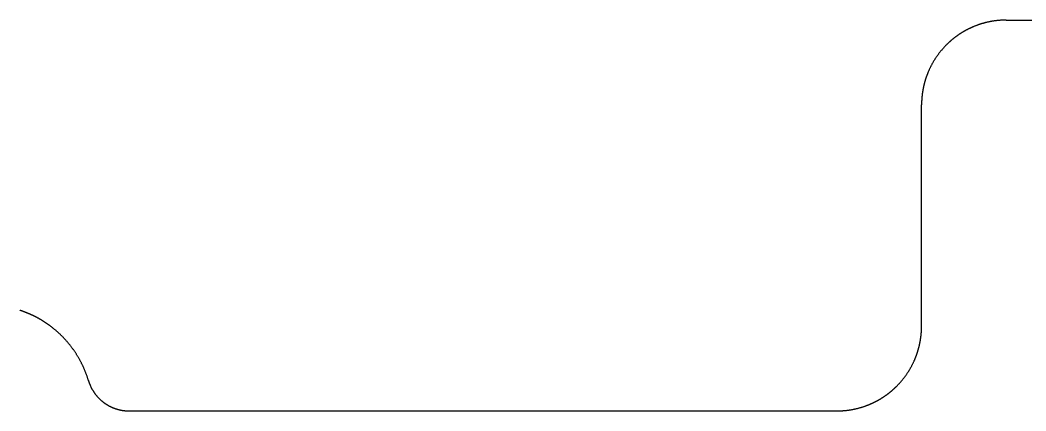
# Model space of a CAD drawing. Header units: millimetres. Extents: x -10 to 277, y -95 to 18.
# Drawn here: x 13.84 to 37.59, y -95.23 to -85.99 of the extents above; entities that cross this region are included whole.
import ezdxf

# ---------------------------------------------------------------- set-up
doc = ezdxf.new("R2010")
doc.units = ezdxf.units.MM
doc.header["$MEASUREMENT"] = 0
doc.layers.add('Edge.Cuts', color=53, linetype='CONTINUOUS')

msp = doc.modelspace()

# ---------------------------------------------------------------- linework, layer by layer
at = {"layer": 'Edge.Cuts', "linetype": 'Continuous'}
for p, q in [((36.268315, -86.187377), (36.262603, -86.190096)), ((36.274035, -86.184677), (36.268315, -86.187377)), ((36.279764, -86.181994), (36.274035, -86.184677)), ((36.285501, -86.17933), (36.279764, -86.181994)), ((36.291247, -86.176684), (36.285501, -86.17933)), ((36.297001, -86.174056), (36.291247, -86.176684)), ((36.302763, -86.171446), (36.297001, -86.174056)), ((36.308534, -86.168854), (36.302763, -86.171446)), ((36.314312, -86.166281), (36.308534, -86.168854)), ((36.320099, -86.163726), (36.314312, -86.166281)), ((36.325894, -86.161189), (36.320099, -86.163726)), ((36.331697, -86.158671), (36.325894, -86.161189)), ((36.337508, -86.156171), (36.331697, -86.158671)), ((36.343326, -86.153689), (36.337508, -86.156171)), ((36.349153, -86.151226), (36.343326, -86.153689)), ((36.354987, -86.148781), (36.349153, -86.151226)), ((36.360829, -86.146355), (36.354987, -86.148781)), ((36.372535, -86.141558), (36.360829, -86.146355)), ((36.384272, -86.136835), (36.372535, -86.141558)), ((36.396038, -86.132186), (36.384272, -86.136835)), ((36.407833, -86.127612), (36.396038, -86.132186)), ((36.419656, -86.123113), (36.407833, -86.127612)), ((36.431508, -86.118688), (36.419656, -86.123113)), ((36.443387, -86.114339), (36.431508, -86.118688)), ((36.455294, -86.110065), (36.443387, -86.114339)), ((36.467227, -86.105866), (36.455294, -86.110065)), ((36.479186, -86.101743), (36.467227, -86.105866)), ((36.491171, -86.097696), (36.479186, -86.101743)), ((36.503181, -86.093725), (36.491171, -86.097696)), ((36.515215, -86.089829), (36.503181, -86.093725)), ((36.527274, -86.08601), (36.515215, -86.089829)), ((36.539356, -86.082268), (36.527274, -86.08601)), ((36.551462, -86.078602), (36.539356, -86.082268)), ((36.56359, -86.075013), (36.551462, -86.078602)), ((36.575741, -86.0715), (36.56359, -86.075013)), ((36.587913, -86.068065), (36.575741, -86.0715)), ((36.600106, -86.064706), (36.587913, -86.068065)), ((36.61232, -86.061425), (36.600106, -86.064706)), ((36.624554, -86.058221), (36.61232, -86.061425)), ((36.636809, -86.055095), (36.624554, -86.058221)), ((36.649082, -86.052047), (36.636809, -86.055095)), ((36.661374, -86.049076), (36.649082, -86.052047)), ((36.673684, -86.046183), (36.661374, -86.049076)), ((36.686012, -86.043368), (36.673684, -86.046183)), ((36.698358, -86.040631), (36.686012, -86.043368)), ((36.71072, -86.037972), (36.698358, -86.040631)), ((36.723098, -86.035392), (36.71072, -86.037972)), ((36.735493, -86.03289), (36.723098, -86.035392)), ((36.747902, -86.030466), (36.735493, -86.03289)), ((36.760327, -86.028121), (36.747902, -86.030466)), ((36.772766, -86.025855), (36.760327, -86.028121)), ((36.785219, -86.023667), (36.772766, -86.025855)), ((36.797685, -86.021559), (36.785219, -86.023667)), ((36.810164, -86.019529), (36.797685, -86.021559)), ((36.822656, -86.017578), (36.810164, -86.019529)), ((36.83516, -86.015706), (36.822656, -86.017578)), ((36.847675, -86.013914), (36.83516, -86.015706)), ((36.860202, -86.0122), (36.847675, -86.013914)), ((36.872739, -86.010566), (36.860202, -86.0122)), ((36.885286, -86.009011), (36.872739, -86.010566)), ((36.897843, -86.007536), (36.885286, -86.009011)), ((36.910408, -86.00614), (36.897843, -86.007536)), ((36.922983, -86.004823), (36.910408, -86.00614)), ((36.935566, -86.003586), (36.922983, -86.004823)), ((36.948157, -86.002429), (36.935566, -86.003586)), ((36.960755, -86.001351), (36.948157, -86.002429)), ((36.97336, -86.000353), (36.960755, -86.001351)), ((36.985972, -85.999434), (36.97336, -86.000353)), ((36.99859, -85.998596), (36.985972, -85.999434)), ((37.011213, -85.997837), (36.99859, -85.998596)), ((37.023841, -85.997158), (37.011213, -85.997837)), ((37.036474, -85.996558), (37.023841, -85.997158)), ((37.049111, -85.996039), (37.036474, -85.996558)), ((37.061752, -85.995599), (37.049111, -85.996039)), ((37.074397, -85.99524), (37.061752, -85.995599)), ((37.087044, -85.99496), (37.074397, -85.99524)), ((37.099694, -85.99476), (37.087044, -85.99496)), ((37.112346, -85.99464), (37.099694, -85.99476)), ((37.125, -85.9946), (37.112346, -85.99464)), ((37.125, -85.9946), (39.7085, -85.9946)), ((35.88744, -86.423485), (35.882477, -86.427407)), ((35.892414, -86.419579), (35.88744, -86.423485)), ((35.897401, -86.415689), (35.892414, -86.419579)), ((35.902399, -86.411815), (35.897401, -86.415689)), ((35.907411, -86.407956), (35.902399, -86.411815)), ((35.912434, -86.404114), (35.907411, -86.407956)), ((35.917469, -86.400287), (35.912434, -86.404114)), ((35.922516, -86.396477), (35.917469, -86.400287)), ((35.927576, -86.392682), (35.922516, -86.396477)), ((35.932647, -86.388904), (35.927576, -86.392682)), ((35.937731, -86.385141), (35.932647, -86.388904)), ((35.942826, -86.381395), (35.937731, -86.385141)), ((35.947933, -86.377664), (35.942826, -86.381395)), ((35.953052, -86.37395), (35.947933, -86.377664)), ((35.958183, -86.370252), (35.953052, -86.37395)), ((35.963324, -86.366571), (35.958183, -86.370252)), ((35.968479, -86.362905), (35.963324, -86.366571)), ((35.973644, -86.359257), (35.968479, -86.362905)), ((35.978821, -86.355624), (35.973644, -86.359257)), ((35.984009, -86.352008), (35.978821, -86.355624)), ((35.989209, -86.348408), (35.984009, -86.352008)), ((35.99442, -86.344825), (35.989209, -86.348408)), ((35.999643, -86.341257), (35.99442, -86.344825)), ((36.004876, -86.337707), (35.999643, -86.341257)), ((36.010121, -86.334173), (36.004876, -86.337707)), ((36.015377, -86.330656), (36.010121, -86.334173)), ((36.020645, -86.327156), (36.015377, -86.330656)), ((36.025923, -86.323672), (36.020645, -86.327156)), ((36.031213, -86.320204), (36.025923, -86.323672)), ((36.036513, -86.316754), (36.031213, -86.320204)), ((36.041824, -86.31332), (36.036513, -86.316754)), ((36.047146, -86.309904), (36.041824, -86.31332)), ((36.052479, -86.306503), (36.047146, -86.309904)), ((36.057822, -86.30312), (36.052479, -86.306503)), ((36.063177, -86.299754), (36.057822, -86.30312)), ((36.068542, -86.296405), (36.063177, -86.299754)), ((36.073918, -86.293072), (36.068542, -86.296405)), ((36.079304, -86.289757), (36.073918, -86.293072)), ((36.084701, -86.286458), (36.079304, -86.289757)), ((36.090107, -86.283177), (36.084701, -86.286458)), ((36.095525, -86.279913), (36.090107, -86.283177)), ((36.100953, -86.276666), (36.095525, -86.279913)), ((36.106391, -86.273436), (36.100953, -86.276666)), ((36.111839, -86.270224), (36.106391, -86.273436)), ((36.117298, -86.267028), (36.111839, -86.270224)), ((36.122766, -86.26385), (36.117298, -86.267028)), ((36.128245, -86.260689), (36.122766, -86.26385)), ((36.133733, -86.257545), (36.128245, -86.260689)), ((36.139232, -86.254419), (36.133733, -86.257545)), ((36.14474, -86.25131), (36.139232, -86.254419)), ((36.150259, -86.248219), (36.14474, -86.25131)), ((36.155787, -86.245145), (36.150259, -86.248219)), ((36.161325, -86.242088), (36.155787, -86.245145)), ((36.166872, -86.23905), (36.161325, -86.242088)), ((36.172429, -86.236028), (36.166872, -86.23905)), ((36.177996, -86.233024), (36.172429, -86.236028)), ((36.183572, -86.230038), (36.177996, -86.233024)), ((36.189157, -86.22707), (36.183572, -86.230038)), ((36.194753, -86.224118), (36.189157, -86.22707)), ((36.200357, -86.221185), (36.194753, -86.224118)), ((36.20597, -86.21827), (36.200357, -86.221185)), ((36.211593, -86.215372), (36.20597, -86.21827)), ((36.217225, -86.212492), (36.211593, -86.215372)), ((36.222866, -86.20963), (36.217225, -86.212492)), ((36.228516, -86.206785), (36.222866, -86.20963)), ((36.234175, -86.203959), (36.228516, -86.206785)), ((36.239843, -86.20115), (36.234175, -86.203959)), ((36.24552, -86.19836), (36.239843, -86.20115)), ((36.251206, -86.195587), (36.24552, -86.19836)), ((36.2569, -86.192833), (36.251206, -86.195587)), ((36.262603, -86.190096), (36.2569, -86.192833)), ((35.641072, -86.653745), (35.632622, -86.663155)), ((35.649582, -86.644387), (35.641072, -86.653745)), ((35.658151, -86.635083), (35.649582, -86.644387)), ((35.66678, -86.625833), (35.658151, -86.635083)), ((35.675467, -86.616637), (35.66678, -86.625833)), ((35.684213, -86.607496), (35.675467, -86.616637)), ((35.693018, -86.598409), (35.684213, -86.607496)), ((35.70188, -86.589377), (35.693018, -86.598409)), ((35.7108, -86.5804), (35.70188, -86.589377)), ((35.712433, -86.578769), (35.7108, -86.5804)), ((35.716923, -86.574304), (35.712433, -86.578769)), ((35.721425, -86.569854), (35.716923, -86.574304)), ((35.725942, -86.565418), (35.721425, -86.569854)), ((35.730472, -86.560998), (35.725942, -86.565418)), ((35.735016, -86.556591), (35.730472, -86.560998)), ((35.739574, -86.5522), (35.735016, -86.556591)), ((35.744146, -86.547822), (35.739574, -86.5522)), ((35.74873, -86.54346), (35.744146, -86.547822)), ((35.753329, -86.539111), (35.74873, -86.54346)), ((35.757941, -86.534779), (35.753329, -86.539111)), ((35.762567, -86.53046), (35.757941, -86.534779)), ((35.767206, -86.526157), (35.762567, -86.53046)), ((35.771859, -86.521867), (35.767206, -86.526157)), ((35.776525, -86.517594), (35.771859, -86.521867)), ((35.781204, -86.513335), (35.776525, -86.517594)), ((35.785896, -86.509091), (35.781204, -86.513335)), ((35.790603, -86.504862), (35.785896, -86.509091)), ((35.795322, -86.500648), (35.790603, -86.504862)), ((35.800054, -86.496449), (35.795322, -86.500648)), ((35.804799, -86.492265), (35.800054, -86.496449)), ((35.809558, -86.488096), (35.804799, -86.492265)), ((35.814329, -86.483943), (35.809558, -86.488096)), ((35.819114, -86.479804), (35.814329, -86.483943)), ((35.823911, -86.475682), (35.819114, -86.479804)), ((35.828722, -86.471573), (35.823911, -86.475682)), ((35.833545, -86.467481), (35.828722, -86.471573)), ((35.838382, -86.463404), (35.833545, -86.467481)), ((35.84323, -86.459342), (35.838382, -86.463404)), ((35.848093, -86.455296), (35.84323, -86.459342)), ((35.852966, -86.451265), (35.848093, -86.455296)), ((35.857854, -86.447249), (35.852966, -86.451265)), ((35.862753, -86.44325), (35.857854, -86.447249)), ((35.867666, -86.439265), (35.862753, -86.44325)), ((35.87259, -86.435297), (35.867666, -86.439265)), ((35.877528, -86.431344), (35.87259, -86.435297)), ((35.882477, -86.427407), (35.877528, -86.431344)), ((35.455437, -86.89345), (35.448509, -86.904028)), ((35.462433, -86.882916), (35.455437, -86.89345)), ((35.469494, -86.872427), (35.462433, -86.882916)), ((35.476622, -86.861983), (35.469494, -86.872427)), ((35.483816, -86.851584), (35.476622, -86.861983)), ((35.491075, -86.841232), (35.483816, -86.851584)), ((35.498399, -86.830925), (35.491075, -86.841232)), ((35.505789, -86.820665), (35.498399, -86.830925)), ((35.513243, -86.810452), (35.505789, -86.820665)), ((35.520761, -86.800287), (35.513243, -86.810452)), ((35.528344, -86.790169), (35.520761, -86.800287)), ((35.53599, -86.7801), (35.528344, -86.790169)), ((35.5437, -86.770079), (35.53599, -86.7801)), ((35.551474, -86.760107), (35.5437, -86.770079)), ((35.55931, -86.750184), (35.551474, -86.760107)), ((35.567209, -86.740311), (35.55931, -86.750184)), ((35.57517, -86.730487), (35.567209, -86.740311)), ((35.583194, -86.720715), (35.57517, -86.730487)), ((35.591279, -86.710993), (35.583194, -86.720715)), ((35.599426, -86.701322), (35.591279, -86.710993)), ((35.607634, -86.691702), (35.599426, -86.701322)), ((35.615903, -86.682134), (35.607634, -86.691702)), ((35.624232, -86.672618), (35.615903, -86.682134)), ((35.632622, -86.663155), (35.624232, -86.672618)), ((35.318866, -87.135622), (35.313469, -87.147063)), ((35.324335, -87.124215), (35.318866, -87.135622)), ((35.329876, -87.112843), (35.324335, -87.124215)), ((35.335489, -87.101507), (35.329876, -87.112843)), ((35.341174, -87.090206), (35.335489, -87.101507)), ((35.346929, -87.078942), (35.341174, -87.090206)), ((35.352756, -87.067715), (35.346929, -87.078942)), ((35.358653, -87.056525), (35.352756, -87.067715)), ((35.364621, -87.045372), (35.358653, -87.056525)), ((35.37066, -87.034258), (35.364621, -87.045372)), ((35.376768, -87.023183), (35.37066, -87.034258)), ((35.382946, -87.012146), (35.376768, -87.023183)), ((35.389194, -87.001149), (35.382946, -87.012146)), ((35.39551, -86.990192), (35.389194, -87.001149)), ((35.401896, -86.979276), (35.39551, -86.990192)), ((35.408351, -86.9684), (35.401896, -86.979276)), ((35.414874, -86.957566), (35.408351, -86.9684)), ((35.421466, -86.946773), (35.414874, -86.957566)), ((35.428125, -86.936022), (35.421466, -86.946773)), ((35.434852, -86.925314), (35.428125, -86.936022)), ((35.441647, -86.914649), (35.434852, -86.925314)), ((35.448509, -86.904028), (35.441647, -86.914649)), ((35.224914, -87.370374), (35.222949, -87.376386)), ((35.226898, -87.364368), (35.224914, -87.370374)), ((35.228901, -87.358368), (35.226898, -87.364368)), ((35.230923, -87.352374), (35.228901, -87.358368)), ((35.232964, -87.346387), (35.230923, -87.352374)), ((35.235024, -87.340406), (35.232964, -87.346387)), ((35.237102, -87.334432), (35.235024, -87.340406)), ((35.2392, -87.328464), (35.237102, -87.334432)), ((35.241316, -87.322503), (35.2392, -87.328464)), ((35.243452, -87.316548), (35.241316, -87.322503)), ((35.245606, -87.310601), (35.243452, -87.316548)), ((35.247779, -87.30466), (35.245606, -87.310601)), ((35.249971, -87.298726), (35.247779, -87.30466)), ((35.252181, -87.292799), (35.249971, -87.298726)), ((35.25441, -87.286879), (35.252181, -87.292799)), ((35.256658, -87.280967), (35.25441, -87.286879)), ((35.258925, -87.275061), (35.256658, -87.280967)), ((35.26121, -87.269162), (35.258925, -87.275061)), ((35.263514, -87.263271), (35.26121, -87.269162)), ((35.265837, -87.257387), (35.263514, -87.263271)), ((35.268178, -87.251511), (35.265837, -87.257387)), ((35.270538, -87.245642), (35.268178, -87.251511)), ((35.272916, -87.23978), (35.270538, -87.245642)), ((35.275313, -87.233926), (35.272916, -87.23978)), ((35.277728, -87.22808), (35.275313, -87.233926)), ((35.282614, -87.21641), (35.277728, -87.22808)), ((35.287573, -87.204771), (35.282614, -87.21641)), ((35.292606, -87.193164), (35.287573, -87.204771)), ((35.297713, -87.18159), (35.292606, -87.193164)), ((35.302892, -87.170048), (35.297713, -87.18159)), ((35.308144, -87.158539), (35.302892, -87.170048)), ((35.313469, -87.147063), (35.308144, -87.158539)), ((35.162544, -87.608865), (35.161334, -87.615072)), ((35.163774, -87.602662), (35.162544, -87.608865)), ((35.165023, -87.596462), (35.163774, -87.602662)), ((35.166292, -87.590267), (35.165023, -87.596462)), ((35.167581, -87.584075), (35.166292, -87.590267)), ((35.168889, -87.577888), (35.167581, -87.584075)), ((35.170216, -87.571704), (35.168889, -87.577888)), ((35.171564, -87.565525), (35.170216, -87.571704)), ((35.17293, -87.55935), (35.171564, -87.565525)), ((35.174317, -87.55318), (35.17293, -87.55935)), ((35.175723, -87.547013), (35.174317, -87.55318)), ((35.177148, -87.540852), (35.175723, -87.547013)), ((35.178593, -87.534694), (35.177148, -87.540852)), ((35.180057, -87.528542), (35.178593, -87.534694)), ((35.181541, -87.522393), (35.180057, -87.528542)), ((35.183044, -87.51625), (35.181541, -87.522393)), ((35.184567, -87.510111), (35.183044, -87.51625)), ((35.186109, -87.503978), (35.184567, -87.510111)), ((35.18767, -87.497849), (35.186109, -87.503978)), ((35.189251, -87.491725), (35.18767, -87.497849)), ((35.190851, -87.485605), (35.189251, -87.491725)), ((35.192471, -87.479492), (35.190851, -87.485605)), ((35.19411, -87.473383), (35.192471, -87.479492)), ((35.195768, -87.467279), (35.19411, -87.473383)), ((35.197446, -87.46118), (35.195768, -87.467279)), ((35.199142, -87.455088), (35.197446, -87.46118)), ((35.200859, -87.449), (35.199142, -87.455088)), ((35.202594, -87.442917), (35.200859, -87.449)), ((35.204349, -87.43684), (35.202594, -87.442917)), ((35.206122, -87.430769), (35.204349, -87.43684)), ((35.207915, -87.424703), (35.206122, -87.430769)), ((35.209728, -87.418643), (35.207915, -87.424703)), ((35.211559, -87.412589), (35.209728, -87.418643)), ((35.21341, -87.40654), (35.211559, -87.412589)), ((35.215279, -87.400497), (35.21341, -87.40654)), ((35.217168, -87.394461), (35.215279, -87.400497)), ((35.219076, -87.38843), (35.217168, -87.394461)), ((35.221003, -87.382405), (35.219076, -87.38843)), ((35.222949, -87.376386), (35.221003, -87.382405)), ((35.130458, -87.84689), (35.130001, -87.8532)), ((35.130935, -87.840583), (35.130458, -87.84689)), ((35.131432, -87.834277), (35.130935, -87.840583)), ((35.131949, -87.827973), (35.131432, -87.834277)), ((35.132485, -87.82167), (35.131949, -87.827973)), ((35.133042, -87.815371), (35.132485, -87.82167)), ((35.133619, -87.809072), (35.133042, -87.815371)), ((35.134215, -87.802776), (35.133619, -87.809072)), ((35.134831, -87.796481), (35.134215, -87.802776)), ((35.135468, -87.790189), (35.134831, -87.796481)), ((35.136124, -87.783898), (35.135468, -87.790189)), ((35.1368, -87.77761), (35.136124, -87.783898)), ((35.137496, -87.771324), (35.1368, -87.77761)), ((35.138212, -87.765041), (35.137496, -87.771324)), ((35.138947, -87.758759), (35.138212, -87.765041)), ((35.139703, -87.75248), (35.138947, -87.758759)), ((35.140478, -87.746203), (35.139703, -87.75248)), ((35.141274, -87.73993), (35.140478, -87.746203)), ((35.142089, -87.733658), (35.141274, -87.73993)), ((35.142924, -87.72739), (35.142089, -87.733658)), ((35.143779, -87.721123), (35.142924, -87.72739)), ((35.144653, -87.714861), (35.143779, -87.721123)), ((35.145548, -87.7086), (35.144653, -87.714861)), ((35.146462, -87.702343), (35.145548, -87.7086)), ((35.147396, -87.696088), (35.146462, -87.702343)), ((35.148349, -87.689836), (35.147396, -87.696088)), ((35.149323, -87.683587), (35.148349, -87.689836)), ((35.150316, -87.677342), (35.149323, -87.683587)), ((35.151329, -87.6711), (35.150316, -87.677342)), ((35.152362, -87.664861), (35.151329, -87.6711)), ((35.153415, -87.658625), (35.152362, -87.664861)), ((35.154487, -87.652393), (35.153415, -87.658625)), ((35.155579, -87.646164), (35.154487, -87.652393)), ((35.156691, -87.639939), (35.155579, -87.646164)), ((35.157822, -87.633716), (35.156691, -87.639939)), ((35.158973, -87.627498), (35.157822, -87.633716)), ((35.160144, -87.621283), (35.158973, -87.627498)), ((35.161334, -87.615072), (35.160144, -87.621283)), ((35.125001, -87.992292), (35.125, -87.9946)), ((35.125, -93.226), (35.125, -87.9946)), ((35.125019, -87.98596), (35.125001, -87.992292)), ((35.125056, -87.979631), (35.125019, -87.98596)), ((35.125113, -87.973301), (35.125056, -87.979631)), ((35.125191, -87.966973), (35.125113, -87.973301)), ((35.125288, -87.960643), (35.125191, -87.966973)), ((35.125405, -87.954316), (35.125288, -87.960643)), ((35.125543, -87.947988), (35.125405, -87.954316)), ((35.1257, -87.941663), (35.125543, -87.947988)), ((35.125877, -87.935336), (35.1257, -87.941663)), ((35.126075, -87.929012), (35.125877, -87.935336)), ((35.126292, -87.922688), (35.126075, -87.929012)), ((35.126529, -87.916365), (35.126292, -87.922688)), ((35.126787, -87.910043), (35.126529, -87.916365)), ((35.127064, -87.903723), (35.126787, -87.910043)), ((35.127361, -87.897402), (35.127064, -87.903723)), ((35.127678, -87.891084), (35.127361, -87.897402)), ((35.128016, -87.884766), (35.127678, -87.891084)), ((35.128373, -87.87845), (35.128016, -87.884766)), ((35.12875, -87.872135), (35.128373, -87.87845)), ((35.129147, -87.865822), (35.12875, -87.872135)), ((35.129564, -87.859509), (35.129147, -87.865822)), ((35.130001, -87.8532), (35.129564, -87.859509)), ((13.84758, -92.852266), (13.840872, -92.850057)), ((13.854283, -92.854494), (13.84758, -92.852266)), ((13.860978, -92.856741), (13.854283, -92.854494)), ((13.867668, -92.859008), (13.860978, -92.856741)), ((13.874351, -92.861293), (13.867668, -92.859008)), ((13.881029, -92.863597), (13.874351, -92.861293)), ((13.887699, -92.86592), (13.881029, -92.863597)), ((13.894363, -92.868263), (13.887699, -92.86592)), ((13.90102, -92.870624), (13.894363, -92.868263)), ((13.907672, -92.873004), (13.90102, -92.870624)), ((13.914316, -92.875403), (13.907672, -92.873004)), ((13.920955, -92.877821), (13.914316, -92.875403)), ((13.927586, -92.880257), (13.920955, -92.877821)), ((13.934211, -92.882713), (13.927586, -92.880257)), ((13.940828, -92.885187), (13.934211, -92.882713)), ((13.94744, -92.88768), (13.940828, -92.885187)), ((13.954043, -92.890192), (13.94744, -92.88768)), ((13.960641, -92.892723), (13.954043, -92.890192)), ((13.96723, -92.895272), (13.960641, -92.892723)), ((13.973814, -92.89784), (13.96723, -92.895272)), ((13.980389, -92.900427), (13.973814, -92.89784)), ((13.986959, -92.903033), (13.980389, -92.900427)), ((13.99352, -92.905656), (13.986959, -92.903033)), ((14.000075, -92.9083), (13.99352, -92.905656)), ((14.006621, -92.910961), (14.000075, -92.9083)), ((14.013161, -92.913641), (14.006621, -92.910961)), ((14.019693, -92.91634), (14.013161, -92.913641)), ((14.026219, -92.919057), (14.019693, -92.91634)), ((14.032735, -92.921793), (14.026219, -92.919057)), ((14.039246, -92.924547), (14.032735, -92.921793)), ((14.045747, -92.92732), (14.039246, -92.924547)), ((14.052243, -92.930111), (14.045747, -92.92732)), ((14.058729, -92.932921), (14.052243, -92.930111)), ((14.065208, -92.935749), (14.058729, -92.932921)), ((14.071679, -92.938596), (14.065208, -92.935749)), ((14.078143, -92.941461), (14.071679, -92.938596)), ((14.084598, -92.944344), (14.078143, -92.941461)), ((14.091046, -92.947246), (14.084598, -92.944344)), ((14.097485, -92.950166), (14.091046, -92.947246)), ((14.103917, -92.953104), (14.097485, -92.950166)), ((14.110339, -92.956061), (14.103917, -92.953104)), ((14.116755, -92.959036), (14.110339, -92.956061)), ((14.123161, -92.962029), (14.116755, -92.959036)), ((14.12956, -92.96504), (14.123161, -92.962029)), ((14.13595, -92.96807), (14.12956, -92.96504)), ((14.142332, -92.971118), (14.13595, -92.96807)), ((14.148705, -92.974183), (14.142332, -92.971118)), ((14.15507, -92.977267), (14.148705, -92.974183)), ((14.161426, -92.980369), (14.15507, -92.977267)), ((14.167774, -92.98349), (14.161426, -92.980369)), ((14.174113, -92.986627), (14.167774, -92.98349)), ((14.180443, -92.989784), (14.174113, -92.986627)), ((14.186765, -92.992958), (14.180443, -92.989784)), ((14.193078, -92.99615), (14.186765, -92.992958)), ((14.199381, -92.99936), (14.193078, -92.99615)), ((14.205676, -93.002588), (14.199381, -92.99936)), ((14.211962, -93.005834), (14.205676, -93.002588)), ((14.218239, -93.009097), (14.211962, -93.005834)), ((14.224507, -93.012379), (14.218239, -93.009097)), ((14.230766, -93.015678), (14.224507, -93.012379)), ((14.237015, -93.018995), (14.230766, -93.015678)), ((14.243256, -93.02233), (14.237015, -93.018995)), ((14.249487, -93.025683), (14.243256, -93.02233)), ((14.255709, -93.029053), (14.249487, -93.025683)), ((14.261921, -93.032441), (14.255709, -93.029053)), ((14.268124, -93.035846), (14.261921, -93.032441)), ((14.274317, -93.039269), (14.268124, -93.035846)), ((14.280501, -93.04271), (14.274317, -93.039269)), ((14.286675, -93.046169), (14.280501, -93.04271)), ((14.29284, -93.049644), (14.286675, -93.046169)), ((14.298995, -93.053138), (14.29284, -93.049644)), ((14.30514, -93.056649), (14.298995, -93.053138)), ((14.311275, -93.060177), (14.30514, -93.056649)), ((14.317401, -93.063722), (14.311275, -93.060177)), ((14.323516, -93.067285), (14.317401, -93.063722)), ((14.329622, -93.070866), (14.323516, -93.067285)), ((14.335718, -93.074463), (14.329622, -93.070866)), ((14.341803, -93.078078), (14.335718, -93.074463)), ((14.347879, -93.08171), (14.341803, -93.078078)), ((14.353944, -93.08536), (14.347879, -93.08171)), ((14.359999, -93.089026), (14.353944, -93.08536)), ((14.366044, -93.09271), (14.359999, -93.089026)), ((14.372078, -93.096411), (14.366044, -93.09271)), ((14.378102, -93.100129), (14.372078, -93.096411)), ((14.384116, -93.103864), (14.378102, -93.100129)), ((14.390119, -93.107617), (14.384116, -93.103864)), ((14.396111, -93.111386), (14.390119, -93.107617)), ((14.402094, -93.115172), (14.396111, -93.111386)), ((14.408065, -93.118975), (14.402094, -93.115172)), ((14.414026, -93.122795), (14.408065, -93.118975)), ((14.419976, -93.126631), (14.414026, -93.122795)), ((14.425915, -93.130485), (14.419976, -93.126631)), ((14.431843, -93.134356), (14.425915, -93.130485)), ((14.437761, -93.138243), (14.431843, -93.134356)), ((14.443667, -93.142147), (14.437761, -93.138243)), ((14.449563, -93.146068), (14.443667, -93.142147)), ((14.455447, -93.150005), (14.449563, -93.146068)), ((14.461321, -93.153959), (14.455447, -93.150005)), ((14.467183, -93.15793), (14.461321, -93.153959)), ((14.473034, -93.161917), (14.467183, -93.15793)), ((14.478874, -93.165921), (14.473034, -93.161917)), ((14.484702, -93.169941), (14.478874, -93.165921)), ((14.490519, -93.173978), (14.484702, -93.169941)), ((14.496325, -93.178031), (14.490519, -93.173978)), ((14.502119, -93.182101), (14.496325, -93.178031)), ((14.507902, -93.186187), (14.502119, -93.182101)), ((14.513673, -93.190289), (14.507902, -93.186187)), ((14.519433, -93.194407), (14.513673, -93.190289)), ((14.525181, -93.198542), (14.519433, -93.194407)), ((14.530918, -93.202693), (14.525181, -93.198542)), ((14.536642, -93.206861), (14.530918, -93.202693)), ((14.542355, -93.211044), (14.536642, -93.206861)), ((14.548056, -93.215243), (14.542355, -93.211044)), ((14.553745, -93.219459), (14.548056, -93.215243)), ((14.559422, -93.223691), (14.553745, -93.219459)), ((14.57074, -93.232202), (14.559422, -93.223691)), ((14.58201, -93.240777), (14.57074, -93.232202)), ((14.593231, -93.249415), (14.58201, -93.240777)), ((14.604403, -93.258117), (14.593231, -93.249415)), ((14.615526, -93.266882), (14.604403, -93.258117)), ((14.626599, -93.275708), (14.615526, -93.266882)), ((14.637621, -93.284598), (14.626599, -93.275708)), ((14.648593, -93.293549), (14.637621, -93.284598)), ((14.659513, -93.302561), (14.648593, -93.293549)), ((14.670383, -93.311635), (14.659513, -93.302561)), ((35.122936, -93.316877), (35.123213, -93.310557)), ((35.123213, -93.310557), (35.123471, -93.304235)), ((35.123471, -93.304235), (35.123708, -93.297912)), ((35.123708, -93.297912), (35.123925, -93.291588)), ((35.123925, -93.291588), (35.124123, -93.285264)), ((35.124123, -93.285264), (35.1243, -93.278937)), ((35.1243, -93.278937), (35.124457, -93.272612)), ((35.124457, -93.272612), (35.124595, -93.266284)), ((35.124595, -93.266284), (35.124712, -93.259957)), ((35.124712, -93.259957), (35.124809, -93.253627)), ((35.124809, -93.253627), (35.124887, -93.247299)), ((35.124887, -93.247299), (35.124944, -93.240969)), ((35.124944, -93.240969), (35.124981, -93.23464)), ((35.124981, -93.23464), (35.124999, -93.228308)), ((35.124999, -93.228308), (35.125, -93.226)), ((14.6812, -93.32077), (14.670383, -93.311635)), ((14.691965, -93.329966), (14.6812, -93.32077)), ((14.702678, -93.339222), (14.691965, -93.329966)), ((14.713338, -93.348538), (14.702678, -93.339222)), ((14.723945, -93.357914), (14.713338, -93.348538)), ((14.734498, -93.367349), (14.723945, -93.357914)), ((14.744997, -93.376843), (14.734498, -93.367349)), ((14.755442, -93.386396), (14.744997, -93.376843)), ((14.765832, -93.396007), (14.755442, -93.386396)), ((14.776168, -93.405677), (14.765832, -93.396007)), ((14.786448, -93.415404), (14.776168, -93.405677)), ((14.796672, -93.425188), (14.786448, -93.415404)), ((14.80684, -93.43503), (14.796672, -93.425188)), ((14.816952, -93.444928), (14.80684, -93.43503)), ((14.827007, -93.454883), (14.816952, -93.444928)), ((14.837005, -93.464894), (14.827007, -93.454883)), ((14.846945, -93.47496), (14.837005, -93.464894)), ((14.856828, -93.485082), (14.846945, -93.47496)), ((14.866653, -93.495259), (14.856828, -93.485082)), ((14.87642, -93.505491), (14.866653, -93.495259)), ((14.886127, -93.515777), (14.87642, -93.505491)), ((14.895776, -93.526117), (14.886127, -93.515777)), ((14.905366, -93.536511), (14.895776, -93.526117)), ((14.914896, -93.546958), (14.905366, -93.536511)), ((14.924366, -93.557458), (14.914896, -93.546958)), ((35.098671, -93.5495), (35.099684, -93.543258)), ((35.099684, -93.543258), (35.100677, -93.537013)), ((35.100677, -93.537013), (35.101651, -93.530764)), ((35.101651, -93.530764), (35.102604, -93.524512)), ((35.102604, -93.524512), (35.103538, -93.518257)), ((35.103538, -93.518257), (35.104452, -93.512)), ((35.104452, -93.512), (35.105347, -93.505739)), ((35.105347, -93.505739), (35.106221, -93.499477)), ((35.106221, -93.499477), (35.107076, -93.49321)), ((35.107076, -93.49321), (35.107911, -93.486942)), ((35.107911, -93.486942), (35.108726, -93.48067)), ((35.108726, -93.48067), (35.109522, -93.474397)), ((35.109522, -93.474397), (35.110297, -93.46812)), ((35.110297, -93.46812), (35.111053, -93.461841)), ((35.111053, -93.461841), (35.111788, -93.455559)), ((35.111788, -93.455559), (35.112504, -93.449276)), ((35.112504, -93.449276), (35.1132, -93.44299)), ((35.1132, -93.44299), (35.113876, -93.436702)), ((35.113876, -93.436702), (35.114532, -93.430411)), ((35.114532, -93.430411), (35.115169, -93.424119)), ((35.115169, -93.424119), (35.115785, -93.417824)), ((35.115785, -93.417824), (35.116381, -93.411528)), ((35.116381, -93.411528), (35.116958, -93.405229)), ((35.116958, -93.405229), (35.117515, -93.39893)), ((35.117515, -93.39893), (35.118051, -93.392627)), ((35.118051, -93.392627), (35.118568, -93.386323)), ((35.118568, -93.386323), (35.119065, -93.380017)), ((35.119065, -93.380017), (35.119542, -93.37371)), ((35.119542, -93.37371), (35.119999, -93.3674)), ((35.119999, -93.3674), (35.120436, -93.361091)), ((35.120436, -93.361091), (35.120853, -93.354778)), ((35.120853, -93.354778), (35.12125, -93.348465)), ((35.12125, -93.348465), (35.121627, -93.34215)), ((35.121627, -93.34215), (35.121984, -93.335834)), ((35.121984, -93.335834), (35.122322, -93.329516)), ((35.122322, -93.329516), (35.122639, -93.323198)), ((35.122639, -93.323198), (35.122936, -93.316877)), ((14.933776, -93.56801), (14.924366, -93.557458)), ((14.943125, -93.578615), (14.933776, -93.56801)), ((14.952414, -93.589272), (14.943125, -93.578615)), ((14.961641, -93.599981), (14.952414, -93.589272)), ((14.970807, -93.610741), (14.961641, -93.599981)), ((14.979911, -93.621551), (14.970807, -93.610741)), ((14.988954, -93.632413), (14.979911, -93.621551)), ((14.997934, -93.643324), (14.988954, -93.632413)), ((15.006851, -93.654285), (14.997934, -93.643324)), ((15.015706, -93.665296), (15.006851, -93.654285)), ((15.024498, -93.676356), (15.015706, -93.665296)), ((15.033226, -93.687465), (15.024498, -93.676356)), ((15.041891, -93.698622), (15.033226, -93.687465)), ((15.050492, -93.709827), (15.041891, -93.698622)), ((15.059028, -93.721081), (15.050492, -93.709827)), ((15.067501, -93.732381), (15.059028, -93.721081)), ((15.075908, -93.743729), (15.067501, -93.732381)), ((15.084251, -93.755123), (15.075908, -93.743729)), ((15.092529, -93.766564), (15.084251, -93.755123)), ((15.100741, -93.778051), (15.092529, -93.766564)), ((15.108887, -93.789583), (15.100741, -93.778051)), ((35.043878, -93.789831), (35.045651, -93.78376)), ((35.045651, -93.78376), (35.047406, -93.777683)), ((35.047406, -93.777683), (35.049141, -93.7716)), ((35.049141, -93.7716), (35.050858, -93.765512)), ((35.050858, -93.765512), (35.052554, -93.75942)), ((35.052554, -93.75942), (35.054232, -93.753321)), ((35.054232, -93.753321), (35.05589, -93.747217)), ((35.05589, -93.747217), (35.057529, -93.741108)), ((35.057529, -93.741108), (35.059149, -93.734995)), ((35.059149, -93.734995), (35.060749, -93.728875)), ((35.060749, -93.728875), (35.06233, -93.722751)), ((35.06233, -93.722751), (35.063891, -93.716622)), ((35.063891, -93.716622), (35.065433, -93.710489)), ((35.065433, -93.710489), (35.066956, -93.70435)), ((35.066956, -93.70435), (35.068459, -93.698207)), ((35.068459, -93.698207), (35.069943, -93.692058)), ((35.069943, -93.692058), (35.071407, -93.685906)), ((35.071407, -93.685906), (35.072852, -93.679748)), ((35.072852, -93.679748), (35.074277, -93.673587)), ((35.074277, -93.673587), (35.075683, -93.66742)), ((35.075683, -93.66742), (35.07707, -93.66125)), ((35.07707, -93.66125), (35.078436, -93.655075)), ((35.078436, -93.655075), (35.079784, -93.648896)), ((35.079784, -93.648896), (35.081111, -93.642712)), ((35.081111, -93.642712), (35.082419, -93.636525)), ((35.082419, -93.636525), (35.083708, -93.630333)), ((35.083708, -93.630333), (35.084977, -93.624138)), ((35.084977, -93.624138), (35.086226, -93.617938)), ((35.086226, -93.617938), (35.087456, -93.611735)), ((35.087456, -93.611735), (35.088666, -93.605528)), ((35.088666, -93.605528), (35.089856, -93.599317)), ((35.089856, -93.599317), (35.091027, -93.593102)), ((35.091027, -93.593102), (35.092178, -93.586884)), ((35.092178, -93.586884), (35.093309, -93.580661)), ((35.093309, -93.580661), (35.094421, -93.574436)), ((35.094421, -93.574436), (35.095513, -93.568207)), ((35.095513, -93.568207), (35.096585, -93.561975)), ((35.096585, -93.561975), (35.097638, -93.555739)), ((35.097638, -93.555739), (35.098671, -93.5495)), ((15.116968, -93.801161), (15.108887, -93.789583)), ((15.124983, -93.812783), (15.116968, -93.801161)), ((15.132931, -93.824451), (15.124983, -93.812783)), ((15.140813, -93.836163), (15.132931, -93.824451)), ((15.148628, -93.847918), (15.140813, -93.836163)), ((15.156375, -93.859718), (15.148628, -93.847918)), ((15.164056, -93.87156), (15.156375, -93.859718)), ((15.171669, -93.883446), (15.164056, -93.87156)), ((15.179215, -93.895374), (15.171669, -93.883446)), ((15.186692, -93.907344), (15.179215, -93.895374)), ((15.194102, -93.919356), (15.186692, -93.907344)), ((15.201443, -93.93141), (15.194102, -93.919356)), ((15.208716, -93.943505), (15.201443, -93.93141)), ((15.21592, -93.955641), (15.208716, -93.943505)), ((15.223055, -93.967818), (15.21592, -93.955641)), ((15.230121, -93.980035), (15.223055, -93.967818)), ((15.237118, -93.992292), (15.230121, -93.980035)), ((15.244045, -94.004588), (15.237118, -93.992292)), ((15.250903, -94.016924), (15.244045, -94.004588)), ((15.257691, -94.029298), (15.250903, -94.016924)), ((34.957394, -94.027436), (34.962427, -94.015829)), ((34.962427, -94.015829), (34.967386, -94.00419)), ((34.967386, -94.00419), (34.972272, -93.99252)), ((34.972272, -93.99252), (34.974687, -93.986674)), ((34.974687, -93.986674), (34.977084, -93.98082)), ((34.977084, -93.98082), (34.979462, -93.974958)), ((34.979462, -93.974958), (34.981822, -93.969089)), ((34.981822, -93.969089), (34.984163, -93.963213)), ((34.984163, -93.963213), (34.986486, -93.957329)), ((34.986486, -93.957329), (34.98879, -93.951438)), ((34.98879, -93.951438), (34.991075, -93.945539)), ((34.991075, -93.945539), (34.993342, -93.939633)), ((34.993342, -93.939633), (34.99559, -93.933721)), ((34.99559, -93.933721), (34.997819, -93.927801)), ((34.997819, -93.927801), (35.000029, -93.921874)), ((35.000029, -93.921874), (35.002221, -93.91594)), ((35.002221, -93.91594), (35.004394, -93.909999)), ((35.004394, -93.909999), (35.006548, -93.904052)), ((35.006548, -93.904052), (35.008684, -93.898097)), ((35.008684, -93.898097), (35.0108, -93.892136)), ((35.0108, -93.892136), (35.012898, -93.886168)), ((35.012898, -93.886168), (35.014976, -93.880194)), ((35.014976, -93.880194), (35.017036, -93.874213)), ((35.017036, -93.874213), (35.019077, -93.868226)), ((35.019077, -93.868226), (35.021099, -93.862232)), ((35.021099, -93.862232), (35.023102, -93.856232)), ((35.023102, -93.856232), (35.025086, -93.850226)), ((35.025086, -93.850226), (35.027051, -93.844214)), ((35.027051, -93.844214), (35.028997, -93.838195)), ((35.028997, -93.838195), (35.030924, -93.83217)), ((35.030924, -93.83217), (35.032832, -93.826139)), ((35.032832, -93.826139), (35.034721, -93.820103)), ((35.034721, -93.820103), (35.03659, -93.81406)), ((35.03659, -93.81406), (35.038441, -93.808011)), ((35.038441, -93.808011), (35.040272, -93.801957)), ((35.040272, -93.801957), (35.042085, -93.795897)), ((35.042085, -93.795897), (35.043878, -93.789831)), ((15.264409, -94.041712), (15.257691, -94.029298)), ((15.271056, -94.054163), (15.264409, -94.041712)), ((15.277634, -94.066652), (15.271056, -94.054163)), ((15.284141, -94.07918), (15.277634, -94.066652)), ((15.290577, -94.091744), (15.284141, -94.07918)), ((15.296942, -94.104346), (15.290577, -94.091744)), ((15.303236, -94.116984), (15.296942, -94.104346)), ((15.309459, -94.129658), (15.303236, -94.116984)), ((15.31561, -94.142369), (15.309459, -94.129658)), ((15.32169, -94.155115), (15.31561, -94.142369)), ((15.327699, -94.167897), (15.32169, -94.155115)), ((15.333635, -94.180714), (15.327699, -94.167897)), ((15.3395, -94.193566), (15.333635, -94.180714)), ((15.345292, -94.206452), (15.3395, -94.193566)), ((15.351013, -94.219373), (15.345292, -94.206452)), ((15.35666, -94.232327), (15.351013, -94.219373)), ((15.362235, -94.245315), (15.35666, -94.232327)), ((15.367738, -94.258337), (15.362235, -94.245315)), ((15.373168, -94.271391), (15.367738, -94.258337)), ((34.835126, -94.263034), (34.841649, -94.2522)), ((34.841649, -94.2522), (34.848104, -94.241324)), ((34.848104, -94.241324), (34.85449, -94.230408)), ((34.85449, -94.230408), (34.860806, -94.219451)), ((34.860806, -94.219451), (34.867054, -94.208454)), ((34.867054, -94.208454), (34.873232, -94.197417)), ((34.873232, -94.197417), (34.87934, -94.186342)), ((34.87934, -94.186342), (34.885379, -94.175228)), ((34.885379, -94.175228), (34.891347, -94.164075)), ((34.891347, -94.164075), (34.897244, -94.152885)), ((34.897244, -94.152885), (34.903071, -94.141658)), ((34.903071, -94.141658), (34.908826, -94.130394)), ((34.908826, -94.130394), (34.914511, -94.119093)), ((34.914511, -94.119093), (34.920124, -94.107757)), ((34.920124, -94.107757), (34.925665, -94.096385)), ((34.925665, -94.096385), (34.931134, -94.084978)), ((34.931134, -94.084978), (34.936531, -94.073537)), ((34.936531, -94.073537), (34.941856, -94.062061)), ((34.941856, -94.062061), (34.947108, -94.050552)), ((34.947108, -94.050552), (34.952287, -94.03901)), ((34.952287, -94.03901), (34.957394, -94.027436)), ((15.378524, -94.284479), (15.373168, -94.271391)), ((15.383808, -94.297598), (15.378524, -94.284479)), ((15.389018, -94.31075), (15.383808, -94.297598)), ((15.394155, -94.323934), (15.389018, -94.31075)), ((15.399219, -94.337149), (15.394155, -94.323934)), ((15.404208, -94.350396), (15.399219, -94.337149)), ((15.409125, -94.363674), (15.404208, -94.350396)), ((15.413967, -94.376982), (15.409125, -94.363674)), ((15.418735, -94.390321), (15.413967, -94.376982)), ((15.423429, -94.403691), (15.418735, -94.390321)), ((15.428049, -94.41709), (15.423429, -94.403691)), ((15.432594, -94.430519), (15.428049, -94.41709)), ((15.437066, -94.443977), (15.432594, -94.430519)), ((15.441462, -94.457464), (15.437066, -94.443977)), ((15.445784, -94.470981), (15.441462, -94.457464)), ((15.450031, -94.484525), (15.445784, -94.470981)), ((15.454203, -94.498099), (15.450031, -94.484525)), ((15.4583, -94.5117), (15.454203, -94.498099)), ((34.666806, -94.499885), (34.67483, -94.490113)), ((34.67483, -94.490113), (34.682791, -94.480289)), ((34.682791, -94.480289), (34.69069, -94.470416)), ((34.69069, -94.470416), (34.698526, -94.460493)), ((34.698526, -94.460493), (34.7063, -94.450521)), ((34.7063, -94.450521), (34.71401, -94.4405)), ((34.71401, -94.4405), (34.721656, -94.430431)), ((34.721656, -94.430431), (34.729239, -94.420313)), ((34.729239, -94.420313), (34.736757, -94.410148)), ((34.736757, -94.410148), (34.744211, -94.399935)), ((34.744211, -94.399935), (34.751601, -94.389675)), ((34.751601, -94.389675), (34.758925, -94.379368)), ((34.758925, -94.379368), (34.766184, -94.369016)), ((34.766184, -94.369016), (34.773378, -94.358617)), ((34.773378, -94.358617), (34.780506, -94.348173)), ((34.780506, -94.348173), (34.787567, -94.337684)), ((34.787567, -94.337684), (34.794563, -94.32715)), ((34.794563, -94.32715), (34.801491, -94.316572)), ((34.801491, -94.316572), (34.808353, -94.305951)), ((34.808353, -94.305951), (34.815148, -94.295286)), ((34.815148, -94.295286), (34.821875, -94.284578)), ((34.821875, -94.284578), (34.828534, -94.273827)), ((34.828534, -94.273827), (34.835126, -94.263034)), ((15.4583, -94.5117), (15.460903, -94.520294)), ((15.460903, -94.520294), (15.46358, -94.528859)), ((15.46358, -94.528859), (15.466333, -94.537396)), ((15.466333, -94.537396), (15.46916, -94.545904)), ((15.46916, -94.545904), (15.472061, -94.554382)), ((15.472061, -94.554382), (15.475037, -94.562831)), ((15.475037, -94.562831), (15.478087, -94.571249)), ((15.478087, -94.571249), (15.48121, -94.579637)), ((15.48121, -94.579637), (15.484408, -94.587993)), ((15.484408, -94.587993), (15.487678, -94.596318)), ((15.487678, -94.596318), (15.491022, -94.60461)), ((15.491022, -94.60461), (15.494439, -94.612871)), ((15.494439, -94.612871), (15.497929, -94.621098)), ((15.497929, -94.621098), (15.501492, -94.629292)), ((15.501492, -94.629292), (15.505127, -94.637452)), ((15.505127, -94.637452), (15.508834, -94.645577)), ((15.508834, -94.645577), (15.512613, -94.653668)), ((15.512613, -94.653668), (15.516463, -94.661723)), ((15.516463, -94.661723), (15.520385, -94.669742)), ((15.520385, -94.669742), (15.524379, -94.677725)), ((15.524379, -94.677725), (15.528443, -94.685672)), ((15.528443, -94.685672), (15.532578, -94.693581)), ((15.532578, -94.693581), (15.536783, -94.701452)), ((15.536783, -94.701452), (15.541059, -94.709285)), ((15.541059, -94.709285), (15.545404, -94.717079)), ((15.545404, -94.717079), (15.549819, -94.724833)), ((15.549819, -94.724833), (15.554303, -94.732548)), ((15.554303, -94.732548), (15.558856, -94.740222)), ((34.435671, -94.736657), (34.440442, -94.732504)), ((34.440442, -94.732504), (34.445201, -94.728335)), ((34.445201, -94.728335), (34.449946, -94.724151)), ((34.449946, -94.724151), (34.454678, -94.719952)), ((34.454678, -94.719952), (34.459397, -94.715738)), ((34.459397, -94.715738), (34.464104, -94.711509)), ((34.464104, -94.711509), (34.468796, -94.707265)), ((34.468796, -94.707265), (34.473475, -94.703006)), ((34.473475, -94.703006), (34.478141, -94.698733)), ((34.478141, -94.698733), (34.482794, -94.694443)), ((34.482794, -94.694443), (34.487433, -94.69014)), ((34.487433, -94.69014), (34.492059, -94.685821)), ((34.492059, -94.685821), (34.496671, -94.681489)), ((34.496671, -94.681489), (34.50127, -94.67714)), ((34.50127, -94.67714), (34.505854, -94.672778)), ((34.505854, -94.672778), (34.510426, -94.6684)), ((34.510426, -94.6684), (34.514984, -94.664009)), ((34.514984, -94.664009), (34.519528, -94.659602)), ((34.519528, -94.659602), (34.524058, -94.655182)), ((34.524058, -94.655182), (34.528575, -94.650746)), ((34.528575, -94.650746), (34.533077, -94.646296)), ((34.533077, -94.646296), (34.537567, -94.641831)), ((34.537567, -94.641831), (34.5392, -94.6402)), ((34.5392, -94.6402), (34.54812, -94.631223)), ((34.54812, -94.631223), (34.556982, -94.622191)), ((34.556982, -94.622191), (34.565787, -94.613104)), ((34.565787, -94.613104), (34.574533, -94.603963)), ((34.574533, -94.603963), (34.58322, -94.594767)), ((34.58322, -94.594767), (34.591849, -94.585517)), ((34.591849, -94.585517), (34.600418, -94.576213)), ((34.600418, -94.576213), (34.608928, -94.566855)), ((34.608928, -94.566855), (34.617378, -94.557445)), ((34.617378, -94.557445), (34.625768, -94.547982)), ((34.625768, -94.547982), (34.634097, -94.538466)), ((34.634097, -94.538466), (34.642366, -94.528898)), ((34.642366, -94.528898), (34.650574, -94.519278)), ((34.650574, -94.519278), (34.658721, -94.509607)), ((34.658721, -94.509607), (34.666806, -94.499885)), ((15.558856, -94.740222), (15.563478, -94.747856)), ((15.563478, -94.747856), (15.568168, -94.755447)), ((15.568168, -94.755447), (15.572926, -94.762997)), ((15.572926, -94.762997), (15.577752, -94.770505)), ((15.577752, -94.770505), (15.582645, -94.777969)), ((15.582645, -94.777969), (15.587605, -94.78539)), ((15.587605, -94.78539), (15.592632, -94.792766)), ((15.592632, -94.792766), (15.597725, -94.800098)), ((15.597725, -94.800098), (15.602884, -94.807385)), ((15.602884, -94.807385), (15.608109, -94.814626)), ((15.608109, -94.814626), (15.613398, -94.82182)), ((15.613398, -94.82182), (15.618753, -94.828968)), ((15.618753, -94.828968), (15.624172, -94.836068)), ((15.624172, -94.836068), (15.629654, -94.84312)), ((15.629654, -94.84312), (15.635201, -94.850124)), ((15.635201, -94.850124), (15.64081, -94.857078)), ((15.64081, -94.857078), (15.646482, -94.863983)), ((15.646482, -94.863983), (15.652217, -94.870838)), ((15.652217, -94.870838), (15.658013, -94.877642)), ((15.658013, -94.877642), (15.66387, -94.884395)), ((15.66387, -94.884395), (15.669789, -94.891096)), ((15.669789, -94.891096), (15.675768, -94.897744)), ((15.675768, -94.897744), (15.681806, -94.90434)), ((15.681806, -94.90434), (15.687905, -94.910882)), ((15.687905, -94.910882), (15.694062, -94.91737)), ((15.694062, -94.91737), (15.700277, -94.923804)), ((15.700277, -94.923804), (15.706551, -94.930182)), ((15.706551, -94.930182), (15.712882, -94.936505)), ((15.712882, -94.936505), (15.71927, -94.942771)), ((15.71927, -94.942771), (15.725714, -94.948981)), ((15.725714, -94.948981), (15.732214, -94.955134)), ((15.732214, -94.955134), (15.73877, -94.961228)), ((15.73877, -94.961228), (15.74538, -94.967265)), ((15.74538, -94.967265), (15.752044, -94.973243)), ((34.094213, -94.975455), (34.099741, -94.972381)), ((34.099741, -94.972381), (34.10526, -94.96929)), ((34.10526, -94.96929), (34.110768, -94.966181)), ((34.110768, -94.966181), (34.116267, -94.963055)), ((34.116267, -94.963055), (34.121755, -94.959911)), ((34.121755, -94.959911), (34.127234, -94.95675)), ((34.127234, -94.95675), (34.132702, -94.953572)), ((34.132702, -94.953572), (34.138161, -94.950376)), ((34.138161, -94.950376), (34.143609, -94.947164)), ((34.143609, -94.947164), (34.149047, -94.943934)), ((34.149047, -94.943934), (34.154475, -94.940687)), ((34.154475, -94.940687), (34.159893, -94.937423)), ((34.159893, -94.937423), (34.165299, -94.934142)), ((34.165299, -94.934142), (34.170696, -94.930843)), ((34.170696, -94.930843), (34.176082, -94.927528)), ((34.176082, -94.927528), (34.181458, -94.924195)), ((34.181458, -94.924195), (34.186823, -94.920846)), ((34.186823, -94.920846), (34.192178, -94.91748)), ((34.192178, -94.91748), (34.197521, -94.914097)), ((34.197521, -94.914097), (34.202854, -94.910696)), ((34.202854, -94.910696), (34.208176, -94.90728)), ((34.208176, -94.90728), (34.213487, -94.903846)), ((34.213487, -94.903846), (34.218787, -94.900396)), ((34.218787, -94.900396), (34.224077, -94.896928)), ((34.224077, -94.896928), (34.229355, -94.893444)), ((34.229355, -94.893444), (34.234623, -94.889944)), ((34.234623, -94.889944), (34.239879, -94.886427)), ((34.239879, -94.886427), (34.245124, -94.882893)), ((34.245124, -94.882893), (34.250357, -94.879343)), ((34.250357, -94.879343), (34.25558, -94.875775)), ((34.25558, -94.875775), (34.260791, -94.872192)), ((34.260791, -94.872192), (34.265991, -94.868592)), ((34.265991, -94.868592), (34.271179, -94.864976)), ((34.271179, -94.864976), (34.276356, -94.861343)), ((34.276356, -94.861343), (34.281521, -94.857695)), ((34.281521, -94.857695), (34.286676, -94.854029)), ((34.286676, -94.854029), (34.291817, -94.850348)), ((34.291817, -94.850348), (34.296948, -94.84665)), ((34.296948, -94.84665), (34.302067, -94.842936)), ((34.302067, -94.842936), (34.307174, -94.839205)), ((34.307174, -94.839205), (34.312269, -94.835459)), ((34.312269, -94.835459), (34.317353, -94.831696)), ((34.317353, -94.831696), (34.322424, -94.827918)), ((34.322424, -94.827918), (34.327484, -94.824123)), ((34.327484, -94.824123), (34.332531, -94.820313)), ((34.332531, -94.820313), (34.337566, -94.816486)), ((34.337566, -94.816486), (34.342589, -94.812644)), ((34.342589, -94.812644), (34.347601, -94.808785)), ((34.347601, -94.808785), (34.352599, -94.804911)), ((34.352599, -94.804911), (34.357586, -94.801021)), ((34.357586, -94.801021), (34.36256, -94.797115)), ((34.36256, -94.797115), (34.367523, -94.793193)), ((34.367523, -94.793193), (34.372472, -94.789256)), ((34.372472, -94.789256), (34.37741, -94.785303)), ((34.37741, -94.785303), (34.382334, -94.781335)), ((34.382334, -94.781335), (34.387247, -94.77735)), ((34.387247, -94.77735), (34.392146, -94.773351)), ((34.392146, -94.773351), (34.397034, -94.769335)), ((34.397034, -94.769335), (34.401907, -94.765304)), ((34.401907, -94.765304), (34.40677, -94.761258)), ((34.40677, -94.761258), (34.411618, -94.757196)), ((34.411618, -94.757196), (34.416455, -94.753119)), ((34.416455, -94.753119), (34.421278, -94.749027)), ((34.421278, -94.749027), (34.426089, -94.744918)), ((34.426089, -94.744918), (34.430886, -94.740796)), ((34.430886, -94.740796), (34.435671, -94.736657)), ((15.752044, -94.973243), (15.758762, -94.979161)), ((15.758762, -94.979161), (15.765534, -94.98502)), ((15.765534, -94.98502), (15.772357, -94.990818)), ((15.772357, -94.990818), (15.779233, -94.996555)), ((15.779233, -94.996555), (15.78616, -95.002231)), ((15.78616, -95.002231), (15.793137, -95.007845)), ((15.793137, -95.007845), (15.800165, -95.013397)), ((15.800165, -95.013397), (15.807242, -95.018886)), ((15.807242, -95.018886), (15.814368, -95.024311)), ((15.814368, -95.024311), (15.821543, -95.029673)), ((15.821543, -95.029673), (15.825148, -95.03233)), ((15.825148, -95.03233), (15.828765, -95.034971)), ((15.828765, -95.034971), (15.832394, -95.037595)), ((15.832394, -95.037595), (15.836034, -95.040204)), ((15.836034, -95.040204), (15.839686, -95.042796)), ((15.839686, -95.042796), (15.84335, -95.045372)), ((15.84335, -95.045372), (15.847025, -95.047931)), ((15.847025, -95.047931), (15.850711, -95.050474)), ((15.850711, -95.050474), (15.854409, -95.053)), ((15.854409, -95.053), (15.858118, -95.05551)), ((15.858118, -95.05551), (15.861838, -95.058003)), ((15.861838, -95.058003), (15.865569, -95.06048)), ((15.865569, -95.06048), (15.869311, -95.062939)), ((15.869311, -95.062939), (15.873064, -95.065382)), ((15.873064, -95.065382), (15.876828, -95.067809)), ((15.876828, -95.067809), (15.880602, -95.070218)), ((15.880602, -95.070218), (15.884387, -95.07261)), ((15.884387, -95.07261), (15.888183, -95.074986)), ((15.888183, -95.074986), (15.891989, -95.077344)), ((15.891989, -95.077344), (15.895806, -95.079685)), ((15.895806, -95.079685), (15.899633, -95.082009)), ((15.899633, -95.082009), (15.90347, -95.084316)), ((15.90347, -95.084316), (15.907317, -95.086606)), ((15.907317, -95.086606), (15.911175, -95.088878)), ((15.911175, -95.088878), (15.915042, -95.091133)), ((15.915042, -95.091133), (15.91892, -95.093371)), ((15.91892, -95.093371), (15.922806, -95.095591)), ((15.922806, -95.095591), (15.926704, -95.097794)), ((15.926704, -95.097794), (15.93061, -95.099979)), ((15.93061, -95.099979), (15.934526, -95.102147)), ((15.934526, -95.102147), (15.938452, -95.104297)), ((15.938452, -95.104297), (15.942387, -95.10643)), ((15.942387, -95.10643), (15.946331, -95.108545)), ((15.946331, -95.108545), (15.950285, -95.110642)), ((15.950285, -95.110642), (15.954247, -95.112721)), ((15.954247, -95.112721), (15.95822, -95.114782)), ((15.95822, -95.114782), (15.9622, -95.116826)), ((15.9622, -95.116826), (15.96619, -95.118852)), ((15.96619, -95.118852), (15.970189, -95.120859)), ((15.970189, -95.120859), (15.974196, -95.122849)), ((15.974196, -95.122849), (15.978212, -95.12482)), ((15.978212, -95.12482), (15.982237, -95.126774)), ((15.982237, -95.126774), (15.98627, -95.128709)), ((15.98627, -95.128709), (15.990312, -95.130627)), ((15.990312, -95.130627), (15.994361, -95.132526)), ((15.994361, -95.132526), (15.99842, -95.134407)), ((15.99842, -95.134407), (16.002486, -95.136269)), ((16.002486, -95.136269), (16.006561, -95.138114)), ((16.006561, -95.138114), (16.010643, -95.13994)), ((16.010643, -95.13994), (16.014734, -95.141748)), ((16.014734, -95.141748), (16.018831, -95.143536)), ((16.018831, -95.143536), (16.022938, -95.145307)), ((16.022938, -95.145307), (16.027051, -95.14706)), ((16.027051, -95.14706), (16.031173, -95.148794)), ((16.031173, -95.148794), (16.035301, -95.150508)), ((16.035301, -95.150508), (16.039438, -95.152205)), ((16.039438, -95.152205), (16.043581, -95.153883)), ((16.043581, -95.153883), (16.047732, -95.155543)), ((16.047732, -95.155543), (16.051889, -95.157183)), ((16.051889, -95.157183), (16.056055, -95.158805)), ((16.056055, -95.158805), (16.060227, -95.160408)), ((16.060227, -95.160408), (16.064406, -95.161993)), ((16.064406, -95.161993), (16.068591, -95.163558)), ((16.068591, -95.163558), (16.072785, -95.165105)), ((16.072785, -95.165105), (16.076984, -95.166633)), ((16.076984, -95.166633), (16.08119, -95.168143)), ((16.08119, -95.168143), (16.085402, -95.169632)), ((16.085402, -95.169632), (16.089622, -95.171104)), ((16.089622, -95.171104), (16.093847, -95.172556)), ((16.093847, -95.172556), (16.098079, -95.173989)), ((16.098079, -95.173989), (16.102316, -95.175403)), ((16.102316, -95.175403), (16.106561, -95.176799)), ((16.106561, -95.176799), (16.11081, -95.178175)), ((16.11081, -95.178175), (16.115067, -95.179532)), ((16.115067, -95.179532), (16.119328, -95.180869)), ((16.119328, -95.180869), (16.123597, -95.182188)), ((16.123597, -95.182188), (16.12787, -95.183488)), ((16.12787, -95.183488), (16.13215, -95.184768)), ((16.13215, -95.184768), (16.136434, -95.186029)), ((16.136434, -95.186029), (16.140725, -95.187271)), ((16.140725, -95.187271), (16.14502, -95.188494)), ((16.14502, -95.188494), (16.149322, -95.189697)), ((16.149322, -95.189697), (16.153628, -95.190881)), ((16.153628, -95.190881), (16.15794, -95.192046)), ((16.15794, -95.192046), (16.162256, -95.193191)), ((16.162256, -95.193191), (16.166579, -95.194317)), ((16.166579, -95.194317), (16.170905, -95.195424)), ((16.170905, -95.195424), (16.175237, -95.196511)), ((16.175237, -95.196511), (16.179573, -95.197579)), ((16.179573, -95.197579), (16.183915, -95.198627)), ((16.183915, -95.198627), (16.18826, -95.199656)), ((16.18826, -95.199656), (16.192612, -95.200666)), ((16.192612, -95.200666), (16.196966, -95.201655)), ((16.196966, -95.201655), (16.201326, -95.202626)), ((16.201326, -95.202626), (16.205689, -95.203576)), ((16.205689, -95.203576), (16.210059, -95.204508)), ((16.210059, -95.204508), (16.21443, -95.20542)), ((16.21443, -95.20542), (16.218808, -95.206312)), ((16.218808, -95.206312), (16.223188, -95.207184)), ((16.223188, -95.207184), (16.227574, -95.208037)), ((16.227574, -95.208037), (16.231962, -95.208871)), ((16.231962, -95.208871), (16.236355, -95.209684)), ((16.236355, -95.209684), (16.240751, -95.210478)), ((16.240751, -95.210478), (16.245152, -95.211253)), ((33.364714, -95.211589), (33.377261, -95.210034)), ((33.377261, -95.210034), (33.389798, -95.2084)), ((33.389798, -95.2084), (33.402325, -95.206686)), ((33.402325, -95.206686), (33.41484, -95.204894)), ((33.41484, -95.204894), (33.427344, -95.203022)), ((33.427344, -95.203022), (33.439836, -95.201071)), ((33.439836, -95.201071), (33.452315, -95.199041)), ((33.452315, -95.199041), (33.464781, -95.196933)), ((33.464781, -95.196933), (33.477234, -95.194745)), ((33.477234, -95.194745), (33.489673, -95.192479)), ((33.489673, -95.192479), (33.502098, -95.190134)), ((33.502098, -95.190134), (33.514507, -95.18771)), ((33.514507, -95.18771), (33.526902, -95.185208)), ((33.526902, -95.185208), (33.53928, -95.182628)), ((33.53928, -95.182628), (33.551642, -95.179969)), ((33.551642, -95.179969), (33.563988, -95.177232)), ((33.563988, -95.177232), (33.576316, -95.174417)), ((33.576316, -95.174417), (33.588626, -95.171524)), ((33.588626, -95.171524), (33.600918, -95.168553)), ((33.600918, -95.168553), (33.613191, -95.165505)), ((33.613191, -95.165505), (33.625446, -95.162379)), ((33.625446, -95.162379), (33.63768, -95.159175)), ((33.63768, -95.159175), (33.649894, -95.155894)), ((33.649894, -95.155894), (33.662087, -95.152535)), ((33.662087, -95.152535), (33.674259, -95.1491)), ((33.674259, -95.1491), (33.68641, -95.145587)), ((33.68641, -95.145587), (33.698538, -95.141998)), ((33.698538, -95.141998), (33.710644, -95.138332)), ((33.710644, -95.138332), (33.722726, -95.13459)), ((33.722726, -95.13459), (33.734785, -95.130771)), ((33.734785, -95.130771), (33.746819, -95.126875)), ((33.746819, -95.126875), (33.758829, -95.122904)), ((33.758829, -95.122904), (33.770814, -95.118857)), ((33.770814, -95.118857), (33.782773, -95.114734)), ((33.782773, -95.114734), (33.794706, -95.110535)), ((33.794706, -95.110535), (33.806613, -95.106261)), ((33.806613, -95.106261), (33.818492, -95.101912)), ((33.818492, -95.101912), (33.830344, -95.097487)), ((33.830344, -95.097487), (33.842167, -95.092988)), ((33.842167, -95.092988), (33.853962, -95.088414)), ((33.853962, -95.088414), (33.865728, -95.083765)), ((33.865728, -95.083765), (33.877465, -95.079042)), ((33.877465, -95.079042), (33.889171, -95.074245)), ((33.889171, -95.074245), (33.895013, -95.071819)), ((33.895013, -95.071819), (33.900847, -95.069374)), ((33.900847, -95.069374), (33.906674, -95.066911)), ((33.906674, -95.066911), (33.912492, -95.064429)), ((33.912492, -95.064429), (33.918303, -95.061929)), ((33.918303, -95.061929), (33.924106, -95.059411)), ((33.924106, -95.059411), (33.929901, -95.056874)), ((33.929901, -95.056874), (33.935688, -95.054319)), ((33.935688, -95.054319), (33.941466, -95.051746)), ((33.941466, -95.051746), (33.947237, -95.049154)), ((33.947237, -95.049154), (33.952999, -95.046544)), ((33.952999, -95.046544), (33.958753, -95.043916)), ((33.958753, -95.043916), (33.964499, -95.04127)), ((33.964499, -95.04127), (33.970236, -95.038606)), ((33.970236, -95.038606), (33.975965, -95.035923)), ((33.975965, -95.035923), (33.981685, -95.033223)), ((33.981685, -95.033223), (33.987397, -95.030504)), ((33.987397, -95.030504), (33.9931, -95.027767)), ((33.9931, -95.027767), (33.998794, -95.025013)), ((33.998794, -95.025013), (34.00448, -95.02224)), ((34.00448, -95.02224), (34.010157, -95.01945)), ((34.010157, -95.01945), (34.015825, -95.016641)), ((34.015825, -95.016641), (34.021484, -95.013815)), ((34.021484, -95.013815), (34.027134, -95.01097)), ((34.027134, -95.01097), (34.032775, -95.008108)), ((34.032775, -95.008108), (34.038407, -95.005228)), ((34.038407, -95.005228), (34.04403, -95.00233)), ((34.04403, -95.00233), (34.049643, -94.999415)), ((34.049643, -94.999415), (34.055247, -94.996482)), ((34.055247, -94.996482), (34.060843, -94.99353)), ((34.060843, -94.99353), (34.066428, -94.990562)), ((34.066428, -94.990562), (34.072004, -94.987576)), ((34.072004, -94.987576), (34.077571, -94.984572)), ((34.077571, -94.984572), (34.083128, -94.98155)), ((34.083128, -94.98155), (34.088675, -94.978512)), ((34.088675, -94.978512), (34.094213, -94.975455)), ((16.245152, -95.211253), (16.249555, -95.212007)), ((16.249555, -95.212007), (16.253964, -95.212743)), ((16.253964, -95.212743), (16.258374, -95.213458)), ((16.258374, -95.213458), (16.262789, -95.214153)), ((16.262789, -95.214153), (16.267206, -95.214829)), ((16.267206, -95.214829), (16.271629, -95.215485)), ((16.271629, -95.215485), (16.276052, -95.216122)), ((16.276052, -95.216122), (16.280481, -95.216738)), ((16.280481, -95.216738), (16.284911, -95.217335)), ((16.284911, -95.217335), (16.289346, -95.217912)), ((16.289346, -95.217912), (16.293782, -95.218469)), ((16.293782, -95.218469), (16.298223, -95.219007)), ((16.298223, -95.219007), (16.302665, -95.219524)), ((16.302665, -95.219524), (16.307112, -95.220022)), ((16.307112, -95.220022), (16.311559, -95.2205)), ((16.311559, -95.2205), (16.316011, -95.220958)), ((16.316011, -95.220958), (16.320464, -95.221396)), ((16.320464, -95.221396), (16.324921, -95.221815)), ((16.324921, -95.221815), (16.329379, -95.222213)), ((16.329379, -95.222213), (16.333841, -95.222592)), ((16.333841, -95.222592), (16.338304, -95.222951)), ((16.338304, -95.222951), (16.342771, -95.223289)), ((16.342771, -95.223289), (16.347238, -95.223608)), ((16.347238, -95.223608), (16.351709, -95.223907)), ((16.351709, -95.223907), (16.356181, -95.224186)), ((16.356181, -95.224186), (16.360656, -95.224446)), ((16.360656, -95.224446), (16.365132, -95.224685)), ((16.365132, -95.224685), (16.369611, -95.224904)), ((16.369611, -95.224904), (16.37409, -95.225103)), ((16.37409, -95.225103), (16.378574, -95.225283)), ((16.378574, -95.225283), (16.383056, -95.225442)), ((16.383056, -95.225442), (16.387543, -95.225581)), ((16.387543, -95.225581), (16.392029, -95.225701)), ((16.392029, -95.225701), (16.39652, -95.2258)), ((16.39652, -95.2258), (16.401009, -95.22588)), ((16.401009, -95.22588), (16.405502, -95.225939)), ((16.405502, -95.225939), (16.409994, -95.225978)), ((16.409994, -95.225978), (16.41449, -95.225998)), ((16.41449, -95.225998), (16.4166, -95.226)), ((16.4166, -95.226), (33.125, -95.226)), ((33.125, -95.226), (33.137654, -95.22596)), ((33.137654, -95.22596), (33.150306, -95.22584)), ((33.150306, -95.22584), (33.162956, -95.22564)), ((33.162956, -95.22564), (33.175603, -95.22536)), ((33.175603, -95.22536), (33.188248, -95.225001)), ((33.188248, -95.225001), (33.200889, -95.224561)), ((33.200889, -95.224561), (33.213526, -95.224042)), ((33.213526, -95.224042), (33.226159, -95.223442)), ((33.226159, -95.223442), (33.238787, -95.222763)), ((33.238787, -95.222763), (33.25141, -95.222004)), ((33.25141, -95.222004), (33.264028, -95.221166)), ((33.264028, -95.221166), (33.27664, -95.220247)), ((33.27664, -95.220247), (33.289245, -95.219249)), ((33.289245, -95.219249), (33.301843, -95.218171)), ((33.301843, -95.218171), (33.314434, -95.217014)), ((33.314434, -95.217014), (33.327017, -95.215777)), ((33.327017, -95.215777), (33.339592, -95.21446)), ((33.339592, -95.21446), (33.352157, -95.213064)), ((33.352157, -95.213064), (33.364714, -95.211589))]:
    msp.add_line(p, q, dxfattribs=at)

doc.saveas('drawing.dxf')
